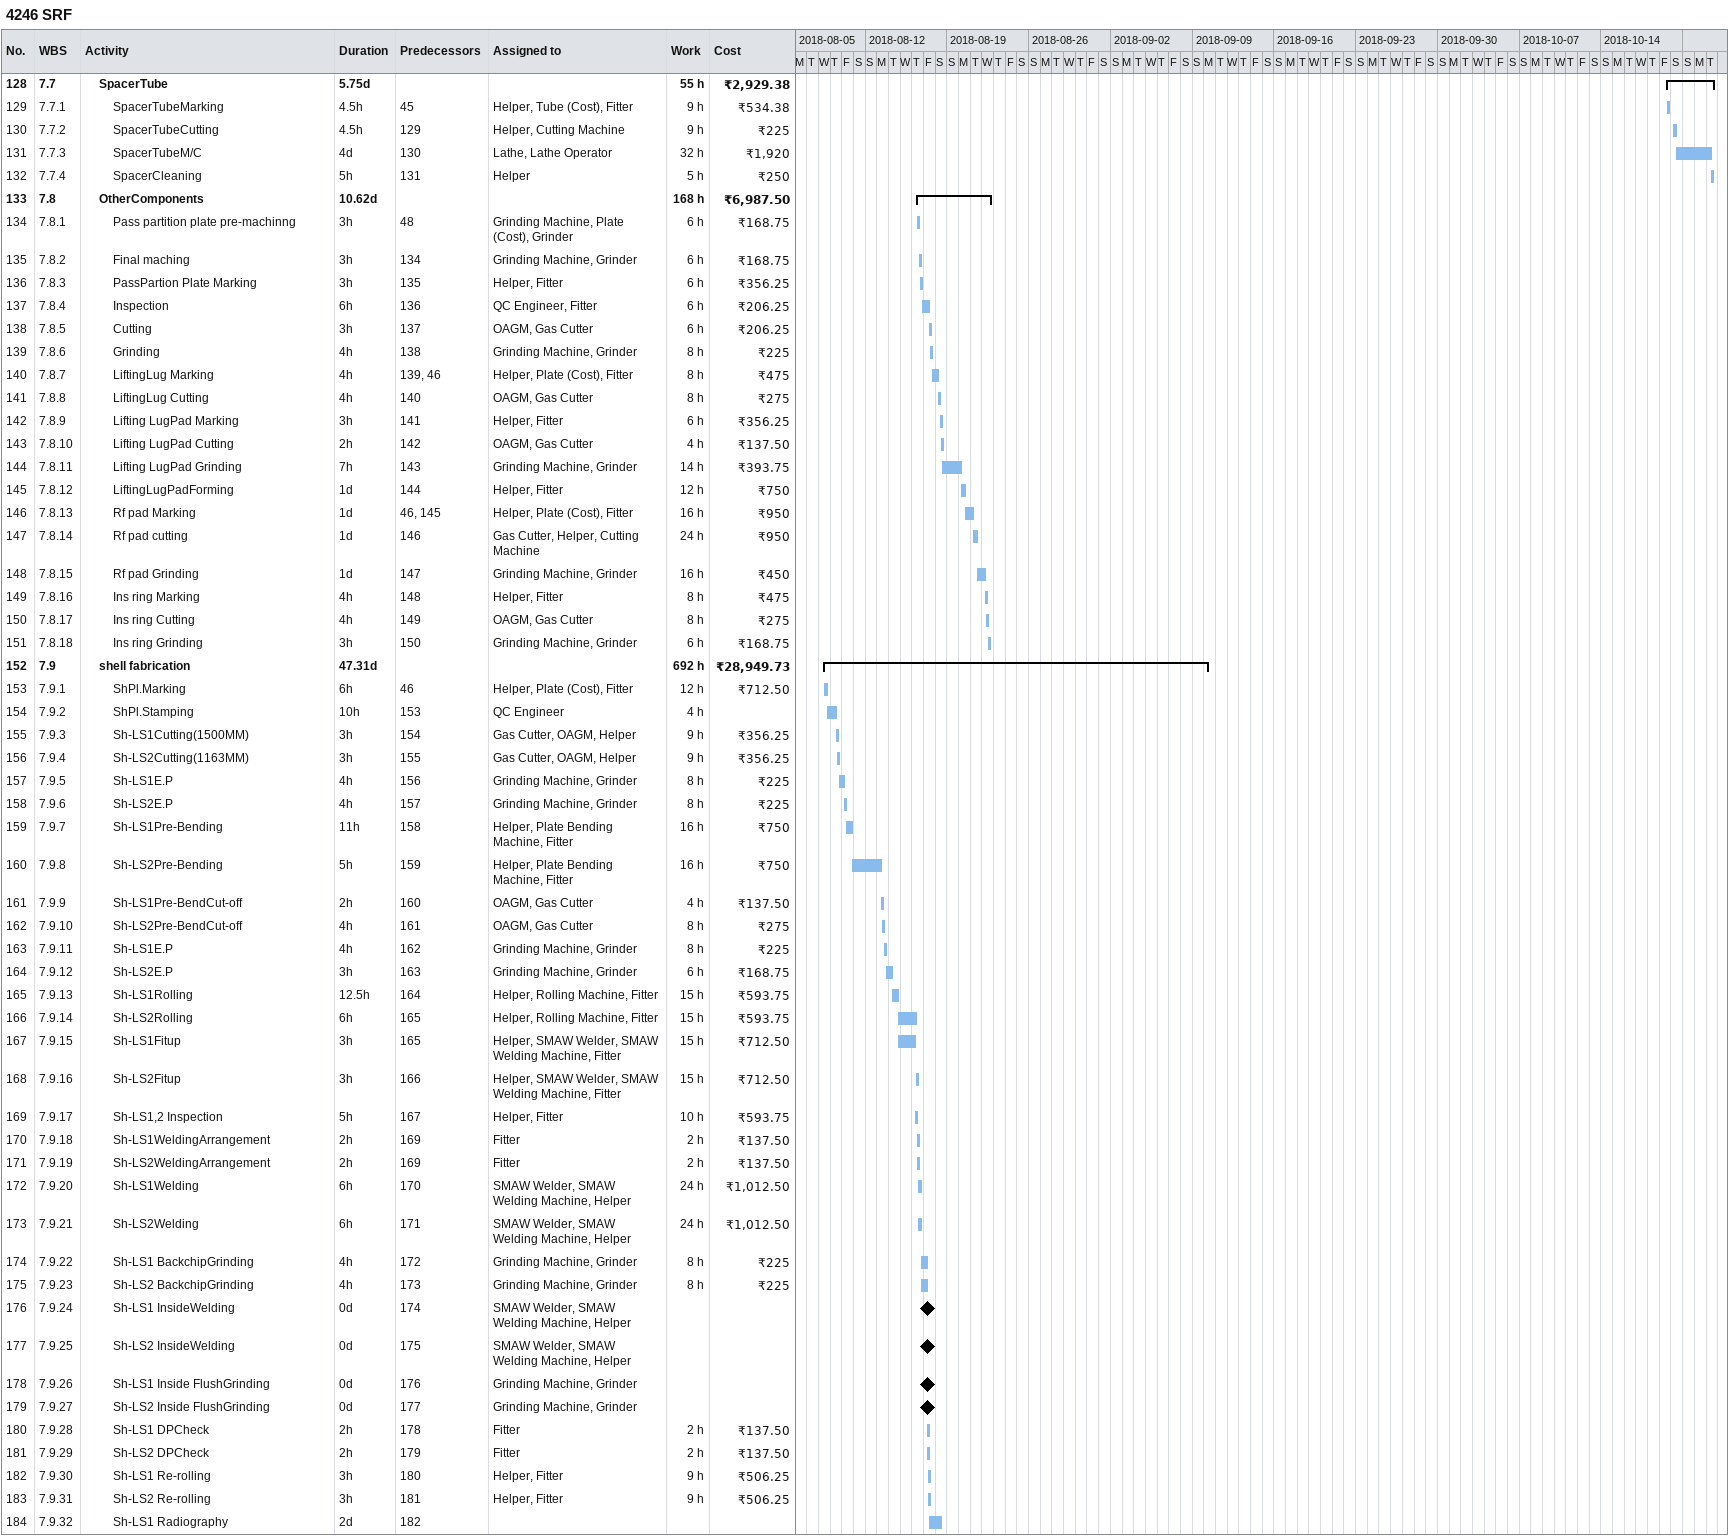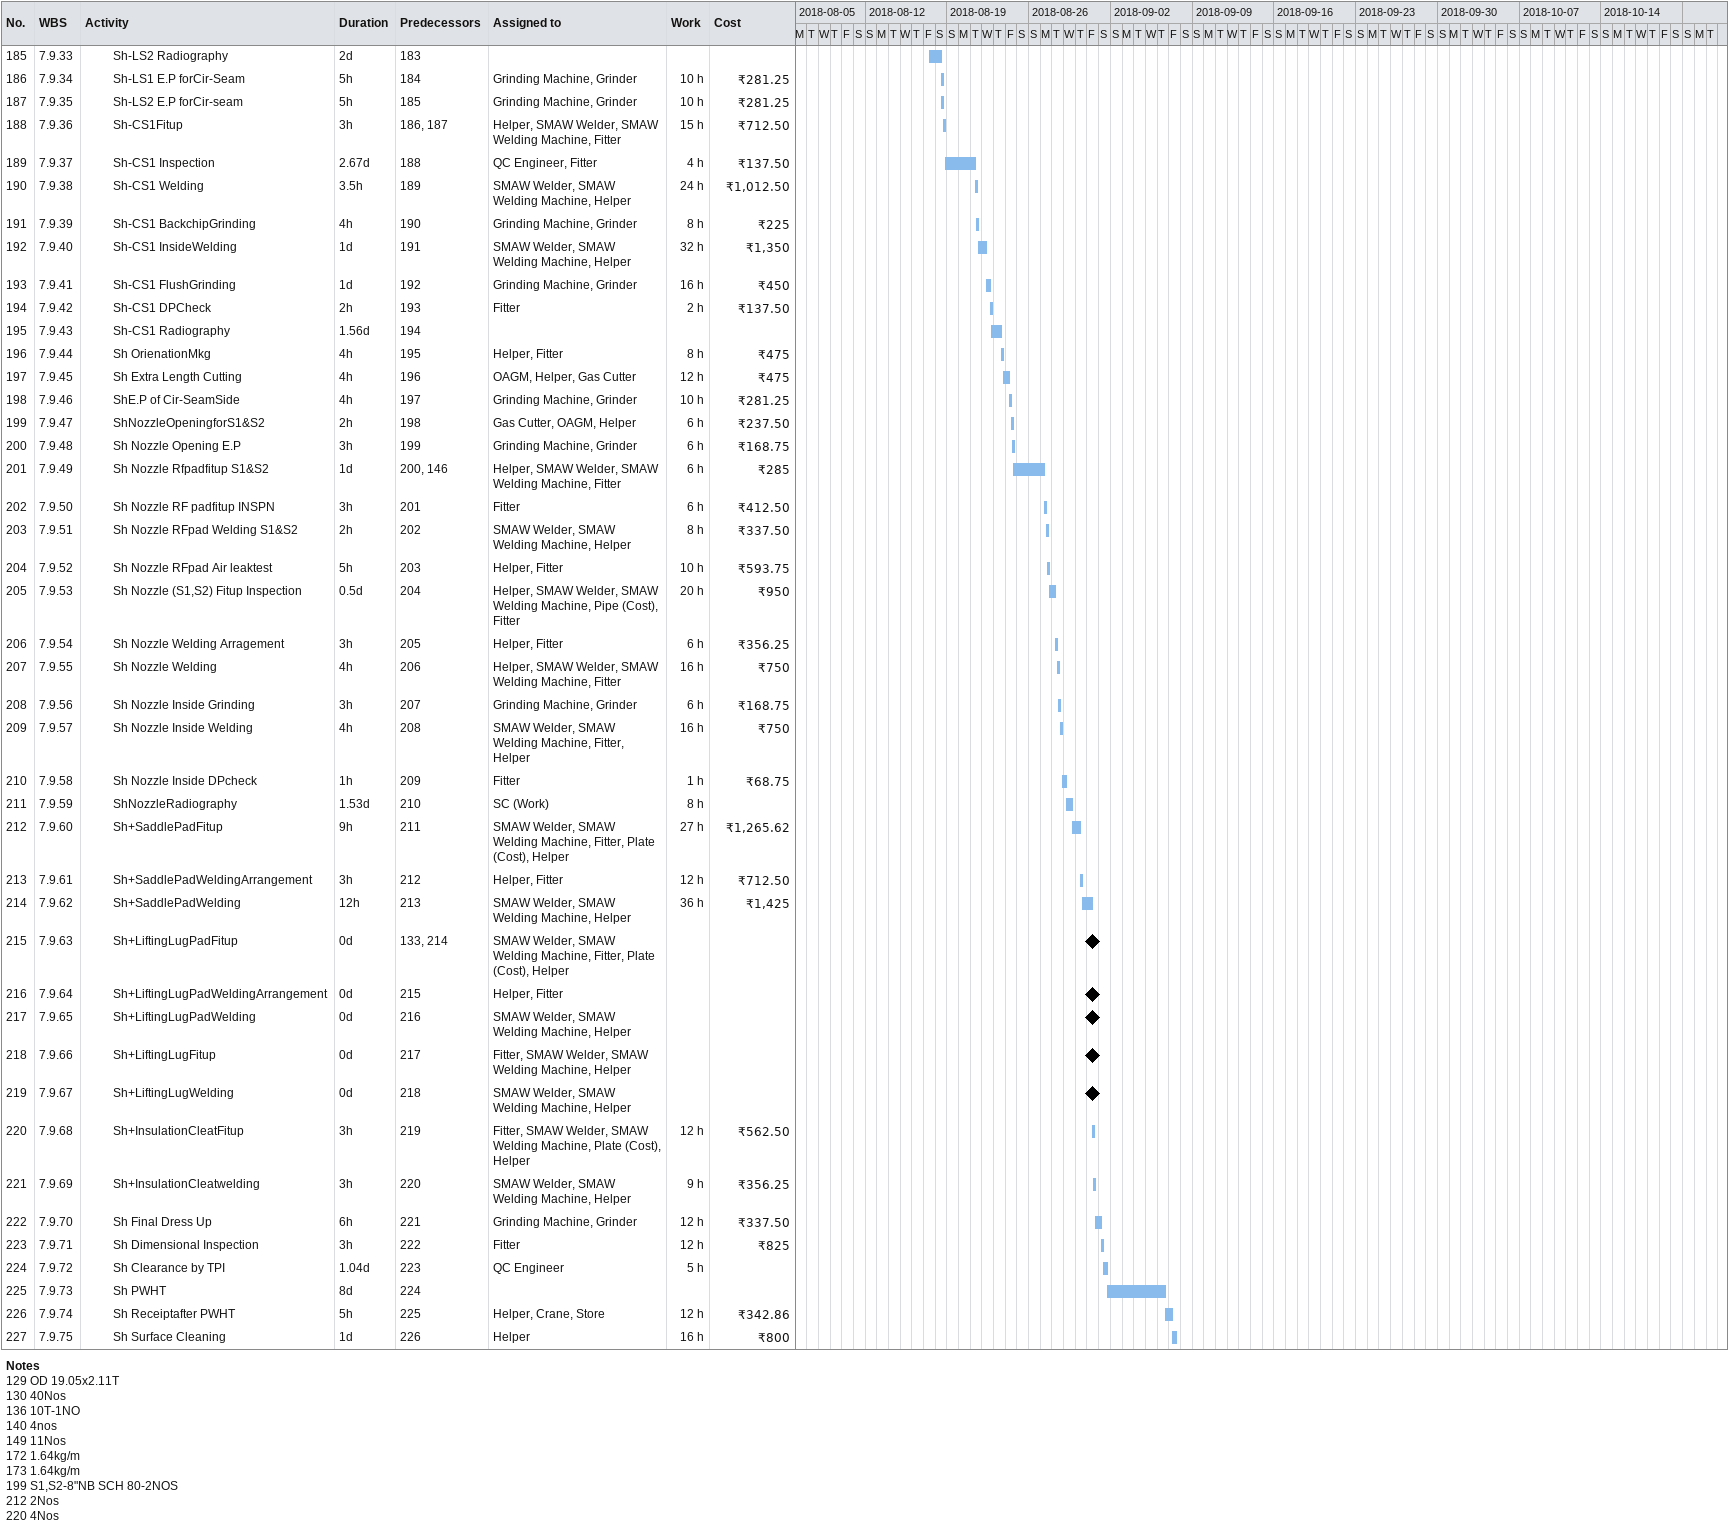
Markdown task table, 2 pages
4246 SRF

| ID | WBS | Task | Duration | Start | Finish | Predecessors | Resources | Work (h) | Cost (₹) |
|---|---|---|---|---|---|---|---|---|---|
| 128 | 7.7 | **SpacerTube** | 5.75d | 2018-10-19 | 2018-10-23 |  |  | 55 | 2929.38 |
| 129 | 7.7.1 | SpacerTubeMarking | 4.5h | 2018-10-19 | 2018-10-19 | 45 | Helper, Tube (Cost), Fitter | 9 | 534.38 |
| 130 | 7.7.2 | SpacerTubeCutting | 4.5h | 2018-10-20 | 2018-10-20 | 129 | Helper, Cutting Machine | 9 | 225 |
| 131 | 7.7.3 | SpacerTubeM/C | 4d | 2018-10-20 | 2018-10-23 | 130 | Lathe, Lathe Operator | 32 | 1920 |
| 132 | 7.7.4 | SpacerCleaning | 5h | 2018-10-23 | 2018-10-23 | 131 | Helper | 5 | 250 |
| 133 | 7.8 | **OtherComponents** | 10.62d | 2018-08-16 | 2018-08-22 |  |  | 168 | 6987.50 |
| 134 | 7.8.1 | Pass partition plate pre-machinng | 3h | 2018-08-16 | 2018-08-16 | 48 | Grinding Machine, Plate (Cost), Grinder | 6 | 168.75 |
| 135 | 7.8.2 | Final maching | 3h | 2018-08-16 | 2018-08-16 | 134 | Grinding Machine, Grinder | 6 | 168.75 |
| 136 | 7.8.3 | PassPartion Plate Marking | 3h | 2018-08-16 | 2018-08-16 | 135 | Helper, Fitter | 6 | 356.25 |
| 137 | 7.8.4 | Inspection | 6h | 2018-08-16 | 2018-08-17 | 136 | QC Engineer, Fitter | 6 | 206.25 |
| 138 | 7.8.5 | Cutting | 3h | 2018-08-17 | 2018-08-17 | 137 | OAGM, Gas Cutter | 6 | 206.25 |
| 139 | 7.8.6 | Grinding | 4h | 2018-08-17 | 2018-08-17 | 138 | Grinding Machine, Grinder | 8 | 225 |
| 140 | 7.8.7 | LiftingLug Marking | 4h | 2018-08-17 | 2018-08-18 | 139, 46 | Helper, Plate (Cost), Fitter | 8 | 475 |
| 141 | 7.8.8 | LiftingLug Cutting | 4h | 2018-08-18 | 2018-08-18 | 140 | OAGM, Gas Cutter | 8 | 275 |
| 142 | 7.8.9 | Lifting LugPad Marking | 3h | 2018-08-18 | 2018-08-18 | 141 | Helper, Fitter | 6 | 356.25 |
| 143 | 7.8.10 | Lifting LugPad Cutting | 2h | 2018-08-18 | 2018-08-18 | 142 | OAGM, Gas Cutter | 4 | 137.50 |
| 144 | 7.8.11 | Lifting LugPad Grinding | 7h | 2018-08-18 | 2018-08-20 | 143 | Grinding Machine, Grinder | 14 | 393.75 |
| 145 | 7.8.12 | LiftingLugPadForming | 1d | 2018-08-20 | 2018-08-20 | 144 | Helper, Fitter | 12 | 750 |
| 146 | 7.8.13 | Rf pad Marking | 1d | 2018-08-20 | 2018-08-21 | 46, 145 | Helper, Plate (Cost), Fitter | 16 | 950 |
| 147 | 7.8.14 | Rf pad cutting | 1d | 2018-08-21 | 2018-08-21 | 146 | Gas Cutter, Helper, Cutting Machine | 24 | 950 |
| 148 | 7.8.15 | Rf pad Grinding | 1d | 2018-08-21 | 2018-08-22 | 147 | Grinding Machine, Grinder | 16 | 450 |
| 149 | 7.8.16 | Ins ring Marking | 4h | 2018-08-22 | 2018-08-22 | 148 | Helper, Fitter | 8 | 475 |
| 150 | 7.8.17 | Ins ring Cutting | 4h | 2018-08-22 | 2018-08-22 | 149 | OAGM, Gas Cutter | 8 | 275 |
| 151 | 7.8.18 | Ins ring Grinding | 3h | 2018-08-22 | 2018-08-22 | 150 | Grinding Machine, Grinder | 6 | 168.75 |
| 152 | 7.9 | **shell fabrication** | 47.31d | 2018-08-08 | 2018-09-10 |  |  | 692 | 28949.73 |
| 153 | 7.9.1 | ShPl.Marking | 6h | 2018-08-08 | 2018-08-08 | 46 | Helper, Plate (Cost), Fitter | 12 | 712.50 |
| 154 | 7.9.2 | ShPl.Stamping | 10h | 2018-08-08 | 2018-08-09 | 153 | QC Engineer | 4 |  |
| 155 | 7.9.3 | Sh-LS1Cutting(1500MM) | 3h | 2018-08-09 | 2018-08-09 | 154 | Gas Cutter, OAGM, Helper | 9 | 356.25 |
| 156 | 7.9.4 | Sh-LS2Cutting(1163MM) | 3h | 2018-08-09 | 2018-08-09 | 155 | Gas Cutter, OAGM, Helper | 9 | 356.25 |
| 157 | 7.9.5 | Sh-LS1E.P | 4h | 2018-08-09 | 2018-08-10 | 156 | Grinding Machine, Grinder | 8 | 225 |
| 158 | 7.9.6 | Sh-LS2E.P | 4h | 2018-08-10 | 2018-08-10 | 157 | Grinding Machine, Grinder | 8 | 225 |
| 159 | 7.9.7 | Sh-LS1Pre-Bending | 11h | 2018-08-10 | 2018-08-10 | 158 | Helper, Plate Bending Machine, Fitter | 16 | 750 |
| 160 | 7.9.8 | Sh-LS2Pre-Bending | 5h | 2018-08-10 | 2018-08-13 | 159 | Helper, Plate Bending Machine, Fitter | 16 | 750 |
| 161 | 7.9.9 | Sh-LS1Pre-BendCut-off | 2h | 2018-08-13 | 2018-08-13 | 160 | OAGM, Gas Cutter | 4 | 137.50 |
| 162 | 7.9.10 | Sh-LS2Pre-BendCut-off | 4h | 2018-08-13 | 2018-08-13 | 161 | OAGM, Gas Cutter | 8 | 275 |
| 163 | 7.9.11 | Sh-LS1E.P | 4h | 2018-08-13 | 2018-08-13 | 162 | Grinding Machine, Grinder | 8 | 225 |
| 164 | 7.9.12 | Sh-LS2E.P | 3h | 2018-08-13 | 2018-08-14 | 163 | Grinding Machine, Grinder | 6 | 168.75 |
| 165 | 7.9.13 | Sh-LS1Rolling | 12.5h | 2018-08-14 | 2018-08-14 | 164 | Helper, Rolling Machine, Fitter | 15 | 593.75 |
| 166 | 7.9.14 | Sh-LS2Rolling | 6h | 2018-08-14 | 2018-08-16 | 165 | Helper, Rolling Machine, Fitter | 15 | 593.75 |
| 167 | 7.9.15 | Sh-LS1Fitup | 3h | 2018-08-14 | 2018-08-16 | 165 | Helper, SMAW Welder, SMAW Welding Machine, Fitter | 15 | 712.50 |
| 168 | 7.9.16 | Sh-LS2Fitup | 3h | 2018-08-16 | 2018-08-16 | 166 | Helper, SMAW Welder, SMAW Welding Machine, Fitter | 15 | 712.50 |
| 169 | 7.9.17 | Sh-LS1,2 Inspection | 5h | 2018-08-16 | 2018-08-16 | 167 | Helper, Fitter | 10 | 593.75 |
| 170 | 7.9.18 | Sh-LS1WeldingArrangement | 2h | 2018-08-16 | 2018-08-16 | 169 | Fitter | 2 | 137.50 |
| 171 | 7.9.19 | Sh-LS2WeldingArrangement | 2h | 2018-08-16 | 2018-08-16 | 169 | Fitter | 2 | 137.50 |
| 172 | 7.9.20 | Sh-LS1Welding | 6h | 2018-08-16 | 2018-08-16 | 170 | SMAW Welder, SMAW Welding Machine, Helper | 24 | 1012.50 |
| 173 | 7.9.21 | Sh-LS2Welding | 6h | 2018-08-16 | 2018-08-16 | 171 | SMAW Welder, SMAW Welding Machine, Helper | 24 | 1012.50 |
| 174 | 7.9.22 | Sh-LS1 BackchipGrinding | 4h | 2018-08-16 | 2018-08-17 | 172 | Grinding Machine, Grinder | 8 | 225 |
| 175 | 7.9.23 | Sh-LS2 BackchipGrinding | 4h | 2018-08-16 | 2018-08-17 | 173 | Grinding Machine, Grinder | 8 | 225 |
| 176 | 7.9.24 | Sh-LS1 InsideWelding | 0d | 2018-08-17 | 2018-08-17 | 174 | SMAW Welder, SMAW Welding Machine, Helper |  |  |
| 177 | 7.9.25 | Sh-LS2 InsideWelding | 0d | 2018-08-17 | 2018-08-17 | 175 | SMAW Welder, SMAW Welding Machine, Helper |  |  |
| 178 | 7.9.26 | Sh-LS1 Inside FlushGrinding | 0d | 2018-08-17 | 2018-08-17 | 176 | Grinding Machine, Grinder |  |  |
| 179 | 7.9.27 | Sh-LS2 Inside FlushGrinding | 0d | 2018-08-17 | 2018-08-17 | 177 | Grinding Machine, Grinder |  |  |
| 180 | 7.9.28 | Sh-LS1 DPCheck | 2h | 2018-08-17 | 2018-08-17 | 178 | Fitter | 2 | 137.50 |
| 181 | 7.9.29 | Sh-LS2 DPCheck | 2h | 2018-08-17 | 2018-08-17 | 179 | Fitter | 2 | 137.50 |
| 182 | 7.9.30 | Sh-LS1 Re-rolling | 3h | 2018-08-17 | 2018-08-17 | 180 | Helper, Fitter | 9 | 506.25 |
| 183 | 7.9.31 | Sh-LS2 Re-rolling | 3h | 2018-08-17 | 2018-08-17 | 181 | Helper, Fitter | 9 | 506.25 |
| 184 | 7.9.32 | Sh-LS1 Radiography | 2d | 2018-08-17 | 2018-08-18 | 182 |  |  |  |
| 185 | 7.9.33 | Sh-LS2 Radiography | 2d | 2018-08-17 | 2018-08-18 | 183 |  |  |  |
| 186 | 7.9.34 | Sh-LS1 E.P forCir-Seam | 5h | 2018-08-18 | 2018-08-18 | 184 | Grinding Machine, Grinder | 10 | 281.25 |
| 187 | 7.9.35 | Sh-LS2 E.P forCir-seam | 5h | 2018-08-18 | 2018-08-18 | 185 | Grinding Machine, Grinder | 10 | 281.25 |
| 188 | 7.9.36 | Sh-CS1Fitup | 3h | 2018-08-18 | 2018-08-18 | 186, 187 | Helper, SMAW Welder, SMAW Welding Machine, Fitter | 15 | 712.50 |
| 189 | 7.9.37 | Sh-CS1 Inspection | 2.67d | 2018-08-18 | 2018-08-21 | 188 | QC Engineer, Fitter | 4 | 137.50 |
| 190 | 7.9.38 | Sh-CS1 Welding | 3.5h | 2018-08-21 | 2018-08-21 | 189 | SMAW Welder, SMAW Welding Machine, Helper | 24 | 1012.50 |
| 191 | 7.9.39 | Sh-CS1 BackchipGrinding | 4h | 2018-08-21 | 2018-08-21 | 190 | Grinding Machine, Grinder | 8 | 225 |
| 192 | 7.9.40 | Sh-CS1 InsideWelding | 1d | 2018-08-21 | 2018-08-22 | 191 | SMAW Welder, SMAW Welding Machine, Helper | 32 | 1350 |
| 193 | 7.9.41 | Sh-CS1 FlushGrinding | 1d | 2018-08-22 | 2018-08-22 | 192 | Grinding Machine, Grinder | 16 | 450 |
| 194 | 7.9.42 | Sh-CS1 DPCheck | 2h | 2018-08-22 | 2018-08-22 | 193 | Fitter | 2 | 137.50 |
| 195 | 7.9.43 | Sh-CS1 Radiography | 1.56d | 2018-08-22 | 2018-08-23 | 194 |  |  |  |
| 196 | 7.9.44 | Sh OrienationMkg | 4h | 2018-08-23 | 2018-08-23 | 195 | Helper, Fitter | 8 | 475 |
| 197 | 7.9.45 | Sh Extra Length Cutting | 4h | 2018-08-23 | 2018-08-24 | 196 | OAGM, Helper, Gas Cutter | 12 | 475 |
| 198 | 7.9.46 | ShE.P of Cir-SeamSide | 4h | 2018-08-24 | 2018-08-24 | 197 | Grinding Machine, Grinder | 10 | 281.25 |
| 199 | 7.9.47 | ShNozzleOpeningforS1&S2 | 2h | 2018-08-24 | 2018-08-24 | 198 | Gas Cutter, OAGM, Helper | 6 | 237.50 |
| 200 | 7.9.48 | Sh Nozzle Opening E.P | 3h | 2018-08-24 | 2018-08-24 | 199 | Grinding Machine, Grinder | 6 | 168.75 |
| 201 | 7.9.49 | Sh Nozzle Rfpadfitup S1&S2 | 1d | 2018-08-24 | 2018-08-27 | 200, 146 | Helper, SMAW Welder, SMAW Welding Machine, Fitter | 6 | 285 |
| 202 | 7.9.50 | Sh Nozzle RF padfitup INSPN | 3h | 2018-08-27 | 2018-08-27 | 201 | Fitter | 6 | 412.50 |
| 203 | 7.9.51 | Sh Nozzle RFpad Welding S1&S2 | 2h | 2018-08-27 | 2018-08-27 | 202 | SMAW Welder, SMAW Welding Machine, Helper | 8 | 337.50 |
| 204 | 7.9.52 | Sh Nozzle RFpad Air leaktest | 5h | 2018-08-27 | 2018-08-27 | 203 | Helper, Fitter | 10 | 593.75 |
| 205 | 7.9.53 | Sh Nozzle (S1,S2) Fitup Inspection | 0.5d | 2018-08-27 | 2018-08-28 | 204 | Helper, SMAW Welder, SMAW Welding Machine, Pipe (Cost), Fitter | 20 | 950 |
| 206 | 7.9.54 | Sh Nozzle Welding Arragement | 3h | 2018-08-28 | 2018-08-28 | 205 | Helper, Fitter | 6 | 356.25 |
| 207 | 7.9.55 | Sh Nozzle Welding | 4h | 2018-08-28 | 2018-08-28 | 206 | Helper, SMAW Welder, SMAW Welding Machine, Fitter | 16 | 750 |
| 208 | 7.9.56 | Sh Nozzle Inside Grinding | 3h | 2018-08-28 | 2018-08-28 | 207 | Grinding Machine, Grinder | 6 | 168.75 |
| 209 | 7.9.57 | Sh Nozzle Inside Welding | 4h | 2018-08-28 | 2018-08-28 | 208 | SMAW Welder, SMAW Welding Machine, Fitter, Helper | 16 | 750 |
| 210 | 7.9.58 | Sh Nozzle Inside DPcheck | 1h | 2018-08-28 | 2018-08-29 | 209 | Fitter | 1 | 68.75 |
| 211 | 7.9.59 | ShNozzleRadiography | 1.53d | 2018-08-29 | 2018-08-29 | 210 | SC (Work) | 8 |  |
| 212 | 7.9.60 | Sh+SaddlePadFitup | 9h | 2018-08-29 | 2018-08-30 | 211 | SMAW Welder, SMAW Welding Machine, Fitter, Plate (Cost), Helper | 27 | 1265.62 |
| 213 | 7.9.61 | Sh+SaddlePadWeldingArrangement | 3h | 2018-08-30 | 2018-08-30 | 212 | Helper, Fitter | 12 | 712.50 |
| 214 | 7.9.62 | Sh+SaddlePadWelding | 12h | 2018-08-30 | 2018-08-31 | 213 | SMAW Welder, SMAW Welding Machine, Helper | 36 | 1425 |
| 215 | 7.9.63 | Sh+LiftingLugPadFitup | 0d | 2018-08-31 | 2018-08-31 | 133, 214 | SMAW Welder, SMAW Welding Machine, Fitter, Plate (Cost), Helper |  |  |
| 216 | 7.9.64 | Sh+LiftingLugPadWeldingArrangement | 0d | 2018-08-31 | 2018-08-31 | 215 | Helper, Fitter |  |  |
| 217 | 7.9.65 | Sh+LiftingLugPadWelding | 0d | 2018-08-31 | 2018-08-31 | 216 | SMAW Welder, SMAW Welding Machine, Helper |  |  |
| 218 | 7.9.66 | Sh+LiftingLugFitup | 0d | 2018-08-31 | 2018-08-31 | 217 | Fitter, SMAW Welder, SMAW Welding Machine, Helper |  |  |
| 219 | 7.9.67 | Sh+LiftingLugWelding | 0d | 2018-08-31 | 2018-08-31 | 218 | SMAW Welder, SMAW Welding Machine, Helper |  |  |
| 220 | 7.9.68 | Sh+InsulationCleatFitup | 3h | 2018-08-31 | 2018-08-31 | 219 | Fitter, SMAW Welder, SMAW Welding Machine, Plate (Cost), Helper | 12 | 562.50 |
| 221 | 7.9.69 | Sh+InsulationCleatwelding | 3h | 2018-08-31 | 2018-08-31 | 220 | SMAW Welder, SMAW Welding Machine, Helper | 9 | 356.25 |
| 222 | 7.9.70 | Sh Final Dress Up | 6h | 2018-08-31 | 2018-09-01 | 221 | Grinding Machine, Grinder | 12 | 337.50 |
| 223 | 7.9.71 | Sh Dimensional Inspection | 3h | 2018-09-01 | 2018-09-01 | 222 | Fitter | 12 | 825 |
| 224 | 7.9.72 | Sh Clearance by TPI | 1.04d | 2018-09-01 | 2018-09-01 | 223 | QC Engineer | 5 |  |
| 225 | 7.9.73 | Sh PWHT | 8d | 2018-09-01 | 2018-09-06 | 224 |  |  |  |
| 226 | 7.9.74 | Sh Receiptafter PWHT | 5h | 2018-09-06 | 2018-09-07 | 225 | Helper, Crane, Store | 12 | 342.86 |
| 227 | 7.9.75 | Sh Surface Cleaning | 1d | 2018-09-07 | 2018-09-07 | 226 | Helper | 16 | 800 |

Notes
- 129: OD 19.05x2.11T
- 130: 40Nos
- 136: 10T-1NO
- 140: 4nos
- 149: 11Nos
- 172: 1.64kg/m
- 173: 1.64kg/m
- 199: S1,S2-8"NB SCH 80-2NOS
- 212: 2Nos
- 220: 4Nos
